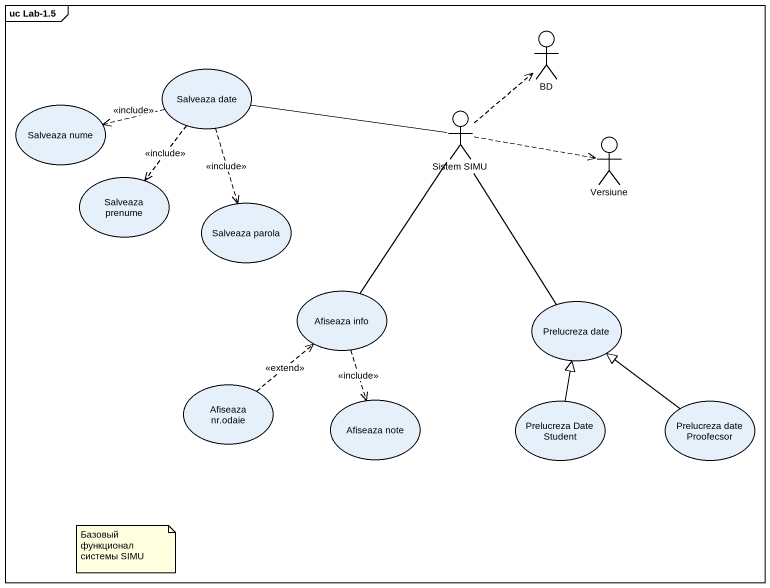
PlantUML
@startuml
mainframe uc Lab-1.5
actor BD
usecase "Salveaza date" as Salveaza_date
usecase "Salveaza nume" as Salveaza_nume
actor "Sistem SIMU" as Sistem_SIMU
actor Versiune
usecase "Salveaza prenume" as Salveaza_prenume
usecase "Salveaza parola" as Salveaza_parola
usecase "Afiseaza info" as Afiseaza_info
usecase "Prelucreza date" as Prelucreza_date
usecase "Afiseaza nr.odaie" as Afiseaza_nr_odaie
usecase "Afiseaza note" as Afiseaza_note
usecase "Prelucreza Date Student" as Prelucreza_Date_Student
usecase "Prelucreza date Proofecsor" as Prelucreza_date_Proofecsor
Salveaza_date .left.> Salveaza_nume : <<include>>
Salveaza_date ..> Salveaza_prenume : <<include>>
Salveaza_date ..> Salveaza_parola : <<include>>
Sistem_SIMU .up.> BD
Sistem_SIMU -left- Salveaza_date
Sistem_SIMU .right.> Versiune
Sistem_SIMU -- Afiseaza_info
Sistem_SIMU -- Prelucreza_date
Afiseaza_info ..> Afiseaza_note : <<include>>
Afiseaza_nr_odaie .up.> Afiseaza_info : <<extend>>
Prelucreza_Date_Student -up-|> Prelucreza_date
Prelucreza_date_Proofecsor -up-|> Prelucreza_date
note as N1
  Базовый функционал системы SIMU
end note
@enduml
